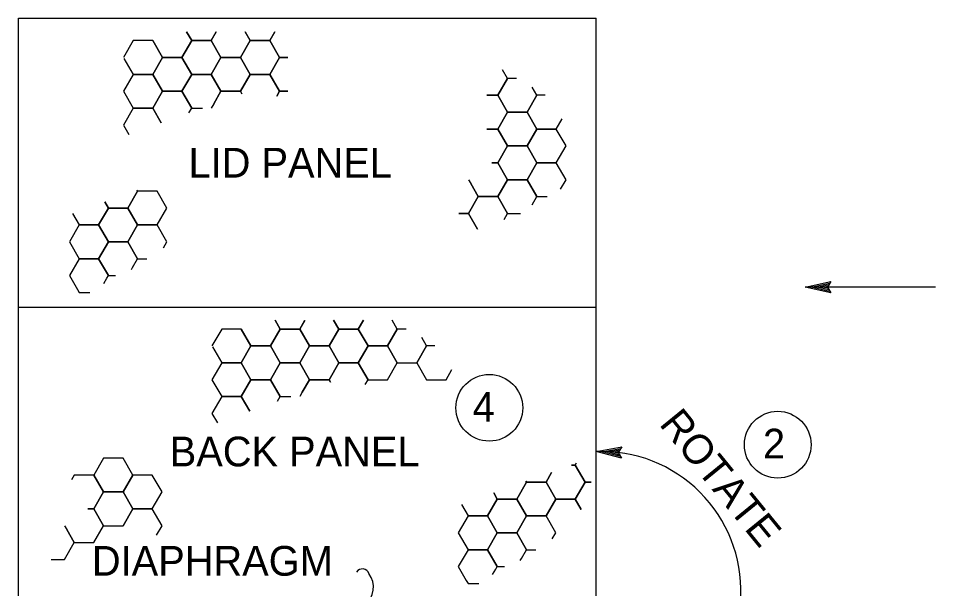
# Model space of a CAD drawing. Extents: x -894 to 866, y -472 to 714.
# Drawn here: x -171.3 to 44.5, y -33.7 to 100.8 of the extents above; entities that cross this region are included whole.
import ezdxf

# ---------------------------------------------------------------- set-up
doc = ezdxf.new("R2010")
doc.units = 0
for name, color, linetype in [('56 Stage 3 Anno', 7, 'Continuous'), ('57 Undefined', 7, 'Continuous'), ('60 Nongeo Data', 7, 'Continuous')]:
    doc.layers.add(name, color=color, linetype=linetype)

msp = doc.modelspace()

# ---------------------------------------------------------------- linework, layer by layer
at = {"layer": '56 Stage 3 Anno'}
for p, q in [((13.84, 37.55), (19.84, 38.88)), ((19.84, 38.88), (19.04, 37.55)), ((19.84, 38.88), (19.84, 38.88)), ((44.52, 37.55), (13.84, 37.55)), ((19.84, 36.21), (13.84, 37.55)), ((13.84, 37.55), (13.84, 37.55)), ((19.62, 36.56), (15.22, 37.55)), ((15.23, 37.55), (19.61, 38.52)), ((16.6, 37.55), (19.43, 38.17)), ((19.39, 36.92), (16.6, 37.55)), ((17.98, 37.54), (19.19, 37.81)), ((19.21, 37.27), (17.98, 37.54)), ((19.04, 37.55), (19.84, 36.21)), ((19.84, 36.21), (19.84, 36.21)), ((-35.35, -1.15), (-29.3, -0.06)), ((-29.41, -2.72), (-35.35, -1.15)), ((-35.35, -1.15), (-35.35, -1.15)), ((-29.61, -2.36), (-33.97, -1.2)), ((-33.96, -1.2), (-29.55, -0.41)), ((-32.59, -1.26), (-29.74, -0.75)), ((-29.83, -1.99), (-32.59, -1.26)), ((-31.21, -1.32), (-29.99, -1.1)), ((-29.99, -1.64), (-31.21, -1.32)), ((-29.3, -0.06), (-30.16, -1.35)), ((-30.16, -1.35), (-29.41, -2.72)), ((-29.3, -0.06), (-29.3, -0.06)), ((-29.41, -2.72), (-29.41, -2.72))]:
    msp.add_line(p, q, dxfattribs=at)
for centre, radius, start, end in [((-34.16, -33.97), 32.84, 357.9319, 92.0681), ((-90.39, -30.46), 1.66, 20.3104, 147.0313), ((-93.36, -33.12), 5.57, 309.5283, 35.5852)]:
    msp.add_arc(centre, radius, start, end, dxfattribs=at)
at = {"layer": '57 Undefined'}
for centre in [(-60.52, 9.14), (7.36, 0.45)]:
    msp.add_circle(centre, 7.86, dxfattribs=at)
at = {"layer": '60 Nongeo Data'}
for p, q in [((-171.35, 100.85), (-35.35, 100.85)), ((-171.35, 32.85), (-171.35, 100.85)), ((-35.35, 32.85), (-35.35, 100.85)), ((-171.35, 32.85), (-35.35, 32.85)), ((-171.35, -35.15), (-171.35, 32.85)), ((-35.35, -35.15), (-35.35, 32.85))]:
    msp.add_line(p, q, dxfattribs=at)
for points in [[(-139.73, 95.6), (-137.44, 91.62), (-132.85, 91.62), (-130.55, 95.6), (-131.76, 97.7)], [(-131.76, 97.7), (-130.55, 95.6), (-125.96, 95.6), (-124.76, 97.68)], [(-125.96, 95.6), (-123.67, 91.62), (-119.08, 91.62), (-116.78, 95.6), (-117.98, 97.67)], [(-124.79, 97.64), (-125.96, 95.6)], [(-117.98, 97.67), (-116.78, 95.6), (-112.19, 95.6), (-111, 97.67)], [(-111, 97.67), (-112.19, 95.6)], [(-146.51, 91.43), (-144.32, 87.65), (-139.73, 87.65), (-137.44, 91.62), (-139.73, 95.6), (-144.32, 95.6), (-146.62, 91.62)], [(-132.85, 91.62), (-130.55, 87.65), (-125.96, 87.65), (-123.67, 91.62), (-125.96, 95.6), (-130.55, 95.6), (-132.85, 91.62)], [(-119.08, 91.62), (-116.78, 87.65), (-112.19, 87.65), (-109.9, 91.62), (-112.19, 95.6), (-116.78, 95.6), (-119.08, 91.62)], [(-112.19, 95.6), (-109.9, 91.62), (-107.92, 91.62)], [(-139.73, 87.65), (-137.44, 83.67), (-132.85, 83.67), (-130.55, 87.65), (-132.85, 91.62), (-137.44, 91.62), (-139.73, 87.65)], [(-125.96, 87.65), (-123.67, 83.67), (-119.08, 83.67), (-116.78, 87.65), (-119.08, 91.62), (-123.67, 91.62), (-125.96, 87.65)], [(-107.92, 91.62), (-109.9, 91.62), (-112.19, 87.65)], [(-61.13, 82.72), (-58.52, 82.72), (-56.22, 86.69), (-57.42, 88.76)], [(-146.62, 83.67), (-144.32, 79.7), (-139.73, 79.7), (-137.44, 83.67), (-139.73, 87.65), (-144.32, 87.65), (-146.62, 83.67)], [(-125.36, 80.74), (-123.67, 83.67), (-125.96, 87.65), (-130.55, 87.65), (-132.85, 83.67)], [(-110.54, 82.56), (-109.9, 83.67), (-112.19, 87.65), (-116.78, 87.65), (-119.08, 83.67)], [(-112.19, 87.65), (-109.9, 83.67), (-107.92, 83.67)], [(-54.12, 86.69), (-56.22, 86.69), (-58.52, 82.72)], [(-58.52, 82.72), (-56.22, 78.74), (-51.63, 78.74), (-49.34, 82.72), (-50.46, 84.66)], [(-131.19, 78.6), (-130.55, 79.7), (-132.85, 83.67), (-137.44, 83.67), (-139.73, 79.7)], [(-132.85, 83.67), (-130.55, 79.7), (-128.04, 79.7)], [(-118.72, 83.06), (-119.08, 83.67), (-123.67, 83.67), (-125.36, 80.74)], [(-119.08, 83.67), (-118.72, 83.06)], [(-107.92, 83.67), (-109.9, 83.67), (-110.54, 82.56)], [(-61.13, 74.77), (-58.52, 74.77), (-56.22, 78.74), (-58.52, 82.72), (-61.13, 82.72)], [(-47.41, 82.72), (-49.34, 82.72), (-51.63, 78.74)], [(-125.36, 80.74), (-125.96, 79.7)], [(-137.74, 76.25), (-139.73, 79.7), (-144.32, 79.7), (-146.62, 75.72)], [(-137.73, 76.22), (-139.73, 79.7), (-144.32, 79.7), (-146.62, 75.72)], [(-139.73, 79.7), (-137.74, 76.25)], [(-58.52, 74.77), (-56.22, 70.79), (-51.63, 70.79), (-49.34, 74.77), (-51.63, 78.74), (-56.22, 78.74), (-58.52, 74.77)], [(-51.63, 78.74), (-49.34, 74.77), (-44.75, 74.77), (-43.36, 77.18)], [(-146.62, 75.72), (-145.34, 73.5)], [(-146.62, 75.72), (-145.34, 73.5)], [(-59.93, 66.82), (-58.52, 66.82), (-56.22, 70.79), (-58.52, 74.77), (-61.13, 74.77)], [(-51.63, 70.79), (-49.34, 66.82), (-44.75, 66.82), (-42.45, 70.79), (-44.75, 74.77), (-49.34, 74.77), (-51.63, 70.79)], [(-58.52, 66.82), (-56.22, 62.84), (-51.63, 62.84), (-49.34, 66.82), (-51.63, 70.79), (-56.22, 70.79), (-58.52, 66.82)], [(-64.87, 61.92), (-63.11, 58.87), (-58.52, 58.87), (-56.22, 62.84), (-58.52, 66.82), (-59.93, 66.82)], [(-43.73, 60.63), (-42.45, 62.84), (-44.75, 66.82), (-49.34, 66.82), (-51.63, 62.84)], [(-65.4, 62.84), (-64.87, 61.92)], [(-50.47, 56.91), (-49.34, 58.87), (-51.63, 62.84), (-56.22, 62.84), (-58.52, 58.87)], [(-51.63, 62.84), (-49.34, 58.87), (-46.94, 58.87)], [(-67.71, 54.89), (-65.4, 54.89), (-63.11, 58.87), (-64.87, 61.92)], [(-151, 57.64), (-150.16, 56.17), (-145.57, 56.17), (-143.27, 60.15), (-143.41, 60.39)], [(-145.57, 56.17), (-143.27, 52.2), (-138.68, 52.2), (-136.39, 56.17), (-138.68, 60.15), (-143.27, 60.15), (-145.57, 56.17)], [(-57.05, 53.47), (-56.22, 54.89), (-58.52, 58.87), (-63.11, 58.87), (-65.4, 54.89)], [(-58.52, 58.87), (-56.22, 54.89), (-53.16, 54.89)], [(-158.58, 54.86), (-157.04, 52.2), (-152.46, 52.2), (-150.16, 56.17), (-151, 57.64)], [(-152.46, 52.2), (-150.16, 48.23), (-145.57, 48.23), (-143.27, 52.2), (-145.57, 56.17), (-150.16, 56.17), (-152.46, 52.2)], [(-63.28, 51.22), (-65.4, 54.89), (-67.71, 54.89)], [(-65.4, 54.89), (-63.28, 51.22)], [(-159.34, 48.23), (-157.04, 44.25), (-152.46, 44.25), (-150.16, 48.23), (-152.46, 52.2), (-157.04, 52.2), (-159.34, 48.23)], [(-137.22, 46.78), (-136.39, 48.23), (-138.68, 52.2), (-143.27, 52.2), (-145.57, 48.23)], [(-144.47, 42.18), (-143.27, 44.25), (-145.57, 48.23), (-150.16, 48.23), (-152.46, 44.25)], [(-145.57, 48.23), (-143.27, 44.25), (-141.08, 44.25)], [(-150.53, 39.64), (-150.16, 40.28), (-152.46, 44.25), (-157.04, 44.25), (-159.34, 40.28)], [(-152.46, 44.25), (-150.16, 40.28), (-149.28, 40.28)], [(-144.73, 41.73), (-144.47, 42.18)], [(-159.34, 40.28), (-157.46, 37.01)], [(-151.25, 38.4), (-150.53, 39.64)], [(-149.28, 40.28), (-148.49, 40.28)], [(-157.46, 37.01), (-157.04, 36.3), (-154.49, 36.3)], [(-118.9, 27.69), (-116.6, 23.71), (-112.01, 23.71), (-109.72, 27.69), (-110.93, 29.78)], [(-110.93, 29.78), (-109.72, 27.69), (-105.13, 27.69), (-103.93, 29.76)], [(-105.13, 27.69), (-102.83, 23.71), (-98.24, 23.71), (-95.95, 27.69), (-97.15, 29.76)], [(-103.95, 29.73), (-105.13, 27.69)], [(-97.15, 29.76), (-95.95, 27.69), (-91.36, 27.69), (-90.16, 29.76)], [(-90.16, 29.76), (-91.36, 27.69)], [(-91.36, 27.69), (-89.06, 23.71), (-84.47, 23.71), (-82.18, 27.69), (-83.37, 29.75)], [(-125.67, 23.52), (-123.49, 19.74), (-118.9, 19.74), (-116.6, 23.71), (-118.9, 27.69), (-123.49, 27.69), (-125.78, 23.71)], [(-112.01, 23.71), (-109.72, 19.74), (-105.13, 19.74), (-102.83, 23.71), (-105.13, 27.69), (-109.72, 27.69), (-112.01, 23.71)], [(-98.24, 23.71), (-95.95, 19.74), (-91.36, 19.74), (-89.06, 23.71), (-91.36, 27.69), (-95.95, 27.69), (-98.24, 23.71)], [(-80.07, 27.69), (-82.18, 27.69), (-84.47, 23.71)], [(-84.47, 23.71), (-82.18, 19.74), (-77.59, 19.74), (-75.29, 23.71), (-76.42, 25.66)], [(-118.9, 19.74), (-116.6, 15.76), (-112.01, 15.76), (-109.72, 19.74), (-112.01, 23.71), (-116.6, 23.71), (-118.9, 19.74)], [(-105.13, 19.74), (-102.83, 15.76), (-98.24, 15.76), (-95.95, 19.74), (-98.24, 23.71), (-102.83, 23.71), (-105.13, 19.74)], [(-91.36, 19.74), (-89.06, 15.76), (-84.47, 15.76), (-82.18, 19.74), (-84.47, 23.71), (-89.06, 23.71), (-91.36, 19.74)], [(-73.36, 23.71), (-75.29, 23.71), (-77.59, 19.74)], [(-125.78, 15.76), (-123.49, 11.79), (-118.9, 11.79), (-116.6, 15.76), (-118.9, 19.74), (-123.49, 19.74), (-125.78, 15.76)], [(-104.53, 12.83), (-102.83, 15.76), (-105.13, 19.74), (-109.72, 19.74), (-112.01, 15.76)], [(-89.71, 14.64), (-89.06, 15.76), (-91.36, 19.74), (-95.95, 19.74), (-98.24, 15.76)], [(-77.59, 19.74), (-75.29, 15.76), (-70.7, 15.76), (-69.31, 18.17)], [(-110.36, 10.68), (-109.72, 11.79), (-112.01, 15.76), (-116.6, 15.76), (-118.9, 11.79)], [(-112.01, 15.76), (-109.72, 11.79), (-107.21, 11.79)], [(-97.89, 15.14), (-98.24, 15.76), (-102.83, 15.76), (-104.53, 12.83)], [(-98.24, 15.76), (-97.89, 15.14)], [(-116.91, 8.33), (-118.9, 11.79), (-123.49, 11.79), (-125.78, 7.81)], [(-116.89, 8.31), (-118.9, 11.79), (-123.49, 11.79), (-125.78, 7.81)], [(-118.9, 11.79), (-116.91, 8.33)], [(-104.53, 12.83), (-105.13, 11.79)], [(-125.78, 7.81), (-124.5, 5.59)], [(-125.78, 7.81), (-124.5, 5.59)], [(-153.6, -6.7), (-151.3, -10.67), (-146.71, -10.67), (-144.42, -6.7), (-146.71, -2.72), (-151.3, -2.72), (-153.6, -6.7)], [(-41.2, -4.4), (-40.29, -4.4), (-39.97, -3.85)], [(-51.9, -8.13), (-51.76, -8.38), (-47.17, -8.38), (-45.86, -6.1)], [(-47.17, -8.38), (-44.88, -12.35), (-40.29, -12.35), (-37.99, -8.38), (-40.29, -4.4), (-41.16, -4.4)], [(-45.86, -6.1), (-47.17, -8.38)], [(-40.29, -4.4), (-37.99, -8.38), (-36.53, -8.38)], [(-155.01, -14.65), (-153.6, -14.65), (-151.3, -10.67), (-153.6, -6.7), (-158.19, -6.7), (-158.83, -7.81)], [(-146.71, -10.67), (-144.42, -14.65), (-139.83, -14.65), (-137.53, -10.67), (-139.83, -6.7), (-144.42, -6.7), (-146.71, -10.67)], [(-59.49, -10.89), (-58.65, -12.35), (-54.06, -12.35), (-51.76, -8.38), (-51.9, -8.13)], [(-54.06, -12.35), (-51.76, -16.33), (-47.17, -16.33), (-44.88, -12.35), (-47.17, -8.38), (-51.76, -8.38), (-54.06, -12.35)], [(-36.53, -8.38), (-37.99, -8.38), (-40.29, -12.35)], [(-153.6, -14.65), (-151.3, -18.62), (-146.71, -18.62), (-144.42, -14.65), (-146.71, -10.67), (-151.3, -10.67), (-153.6, -14.65)], [(-67.07, -13.66), (-65.53, -16.33), (-60.94, -16.33), (-58.65, -12.35), (-59.49, -10.89)], [(-60.94, -16.33), (-58.65, -20.3), (-54.06, -20.3), (-51.76, -16.33), (-54.06, -12.35), (-58.65, -12.35), (-60.94, -16.33)], [(-38.88, -14.78), (-40.29, -12.35), (-44.88, -12.35), (-47.17, -16.33)], [(-40.29, -12.35), (-38.88, -14.78)], [(-159.95, -19.54), (-158.19, -22.6), (-153.6, -22.6), (-151.3, -18.62), (-153.6, -14.65), (-155.01, -14.65)], [(-138.81, -20.83), (-137.53, -18.62), (-139.83, -14.65), (-144.42, -14.65), (-146.71, -18.62)], [(-67.83, -20.3), (-65.53, -24.28), (-60.94, -24.28), (-58.65, -20.3), (-60.94, -16.33), (-65.53, -16.33), (-67.83, -20.3)], [(-45.71, -21.74), (-44.88, -20.3), (-47.17, -16.33), (-51.76, -16.33), (-54.06, -20.3)], [(-160.48, -18.62), (-159.95, -19.54)], [(-163.61, -26.57), (-160.48, -26.57), (-158.19, -22.6), (-159.95, -19.54)], [(-52.96, -26.35), (-51.76, -24.28), (-54.06, -20.3), (-58.65, -20.3), (-60.94, -24.28)], [(-54.06, -20.3), (-51.76, -24.28), (-49.56, -24.28)], [(-59.01, -28.88), (-58.65, -28.25), (-60.94, -24.28), (-65.53, -24.28), (-67.83, -28.25)], [(-60.94, -24.28), (-58.65, -28.25), (-57.76, -28.25)], [(-53.22, -26.79), (-52.96, -26.35)], [(-67.83, -28.25), (-65.94, -31.51)], [(-59.73, -30.13), (-59.01, -28.88)], [(-57.76, -28.25), (-56.98, -28.25)], [(-65.94, -31.51), (-65.53, -32.23), (-62.98, -32.23)]]:
    msp.add_lwpolyline(points, dxfattribs=at)

# ---------------------------------------------------------------- texts
at = {"layer": '57 Undefined'}
for s, p in [('LID PANEL', (-131.29, 63.35)), ('4', (-64.44, 5.87)), ('BACK PANEL', (-135.72, -4.65)), ('2', (3.88, -2.8)), ('DIAPHRAGM', (-154.04, -30.4))]:
    msp.add_text(s, height=7, dxfattribs=at).set_placement(p)
msp.add_text('ROTATE', height=7, rotation=309.1896, dxfattribs=at).set_placement((-20.73, 5.23))

doc.saveas('drawing.dxf')
